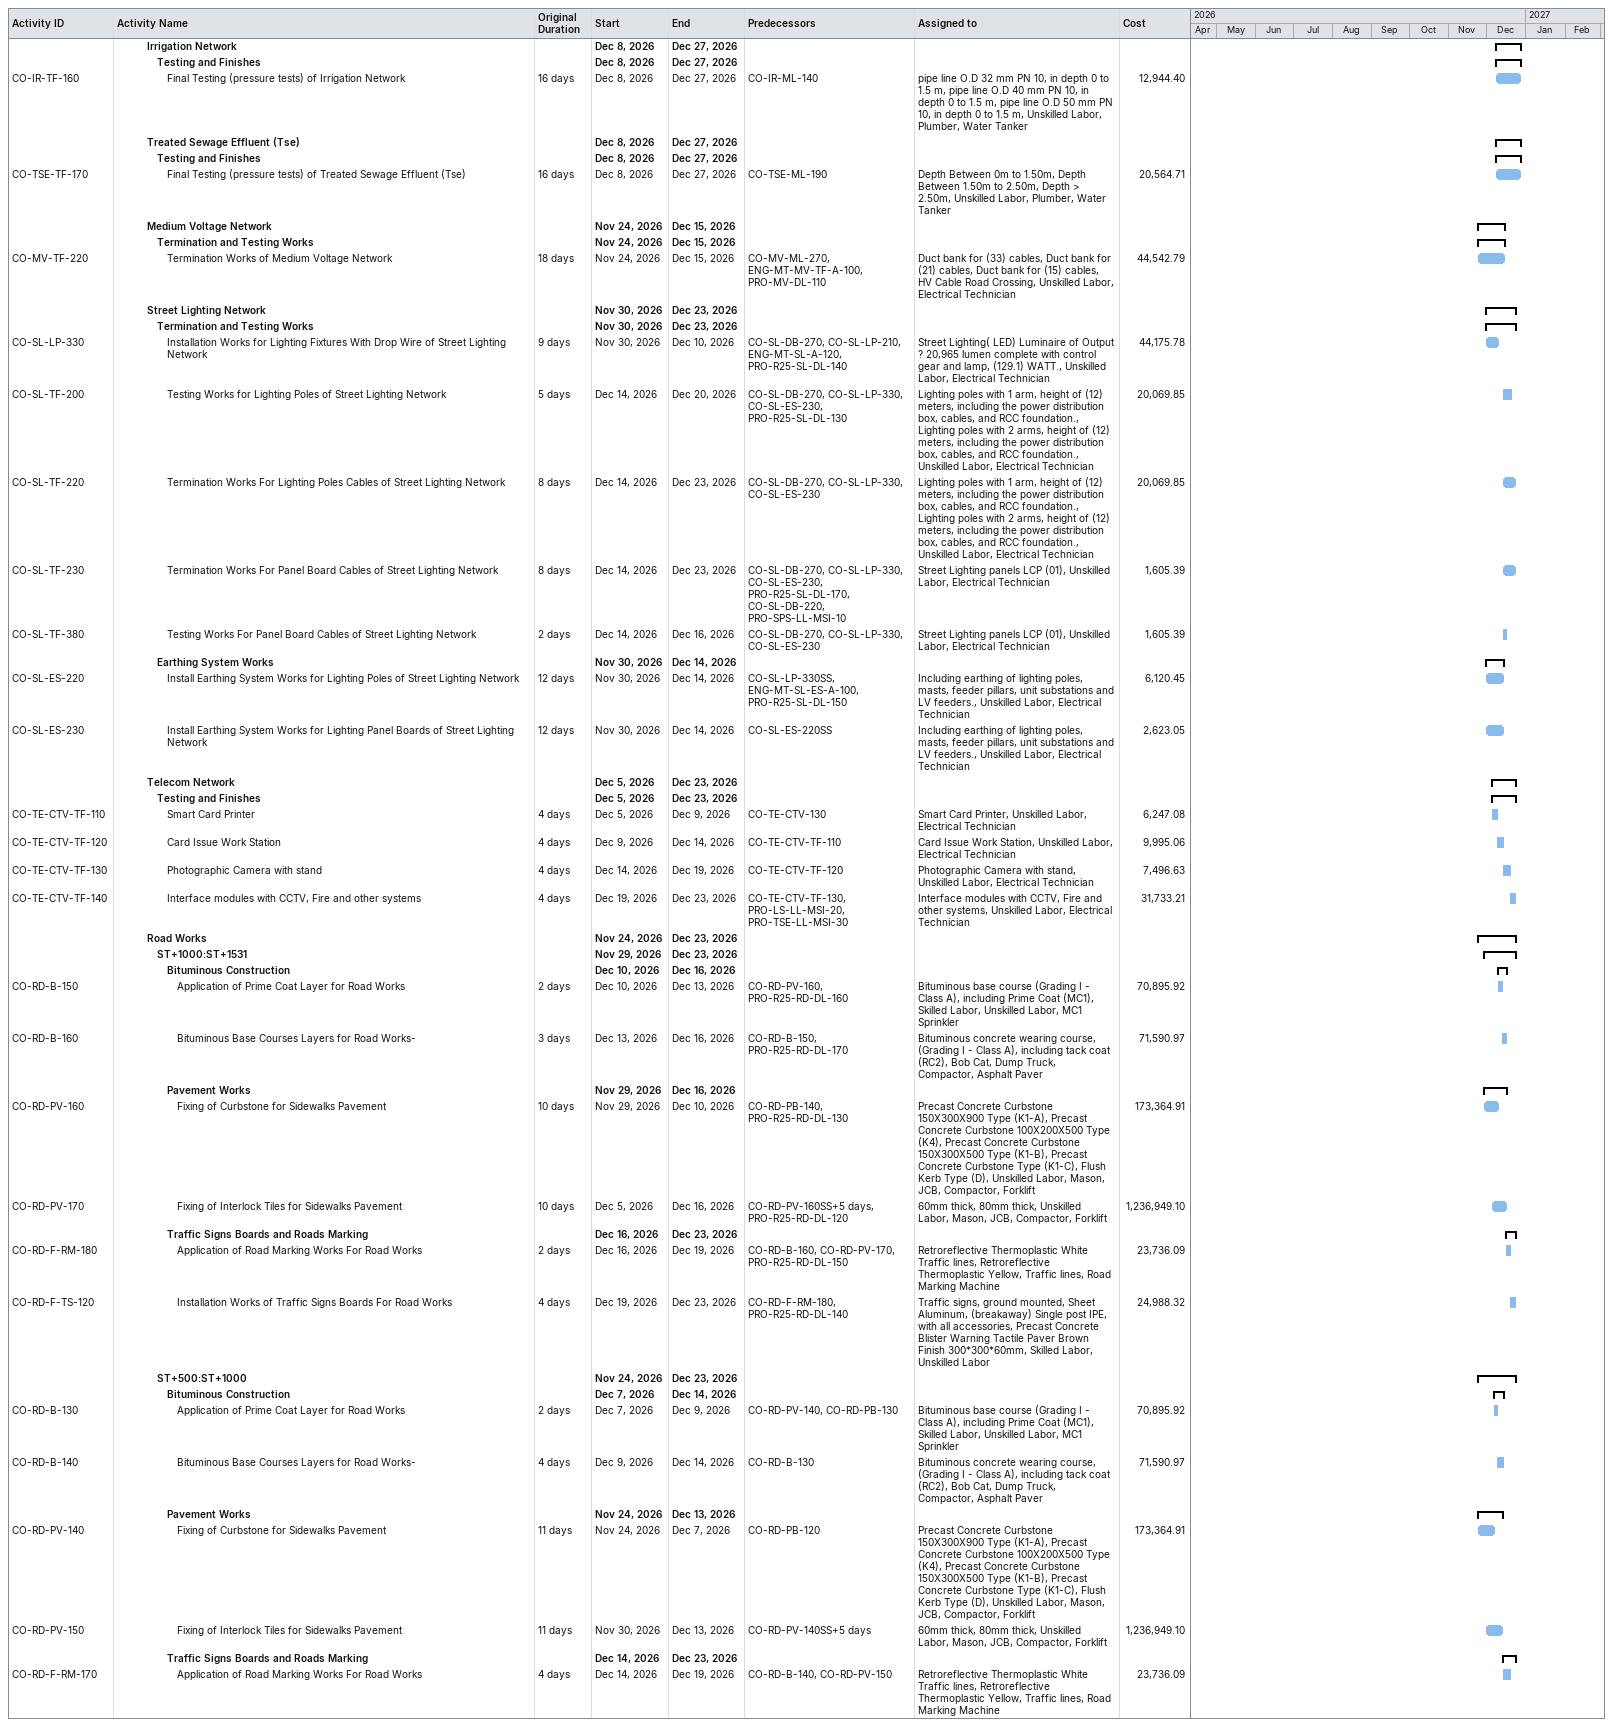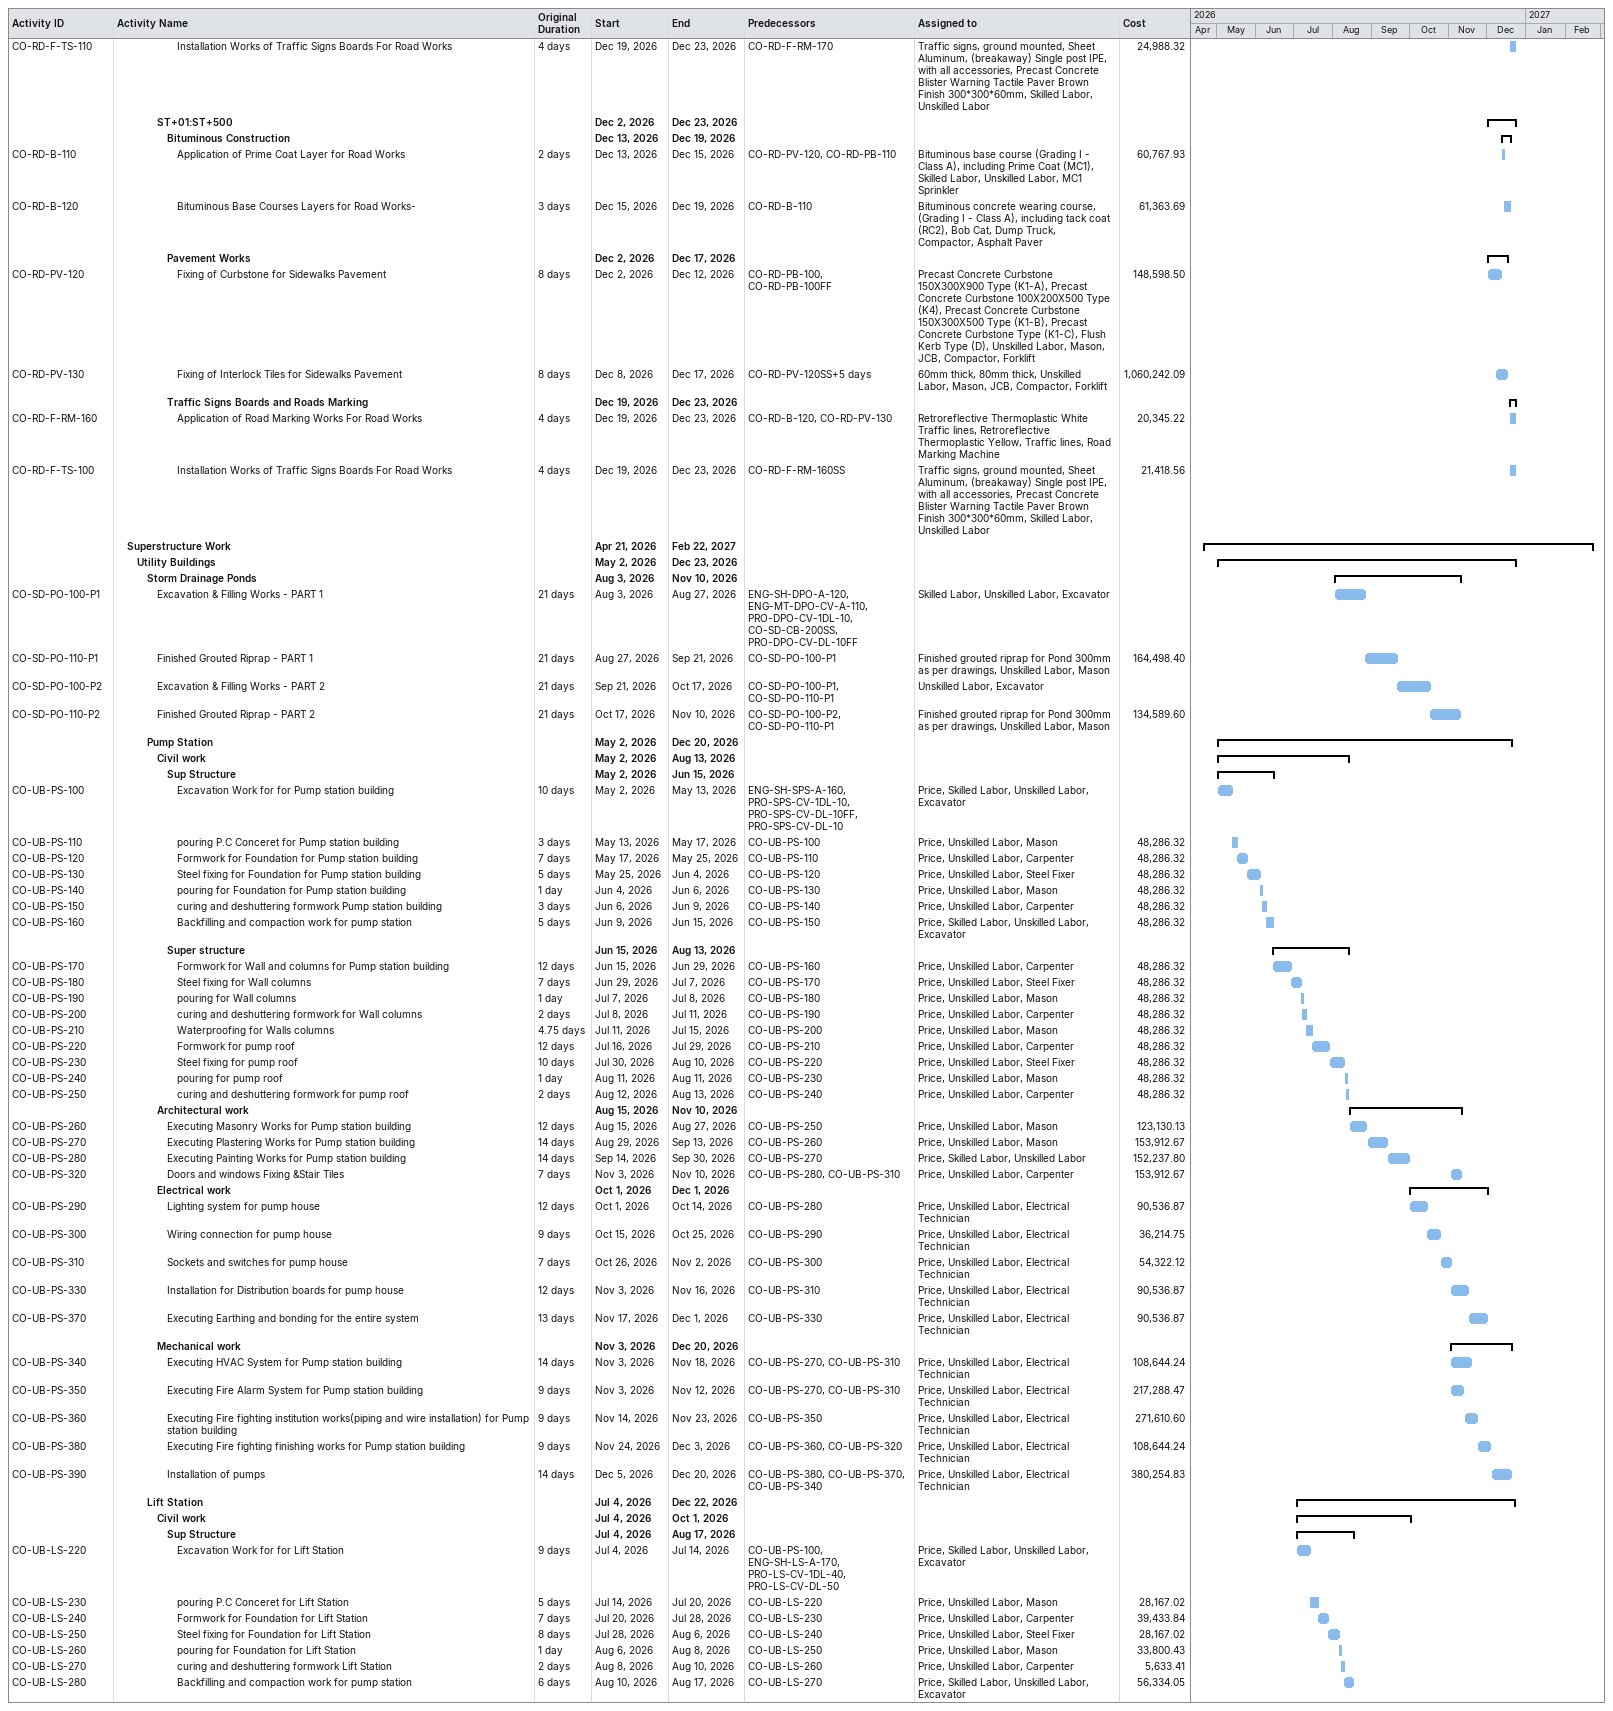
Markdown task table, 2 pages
| ID | Level | Task | Original duration | Start | Finish | Predecessors | Resources | Cost |
|---|---|---|---|---|---|---|---|---|
|  | 4 | **Irrigation Network** |  | 2026-12-08 | 2026-12-27 |  |  |  |
|  | 5 | **Testing and Finishes** |  | 2026-12-08 | 2026-12-27 |  |  |  |
| CO-IR-TF-160 | 6 | Final Testing (pressure tests) of Irrigation Network | 16d | 2026-12-08 | 2026-12-27 | CO-IR-ML-140 | pipe line O.D 32 mm PN 10, in depth 0 to 1.5 m, pipe line O.D 40 mm PN 10, in depth 0 to 1.5 m, pipe line O.D 50 mm PN 10, in depth 0 to 1.5 m, Unskilled Labor, Plumber, Water Tanker | 12944.40 |
|  | 4 | **Treated Sewage Effluent (Tse)** |  | 2026-12-08 | 2026-12-27 |  |  |  |
|  | 5 | **Testing and Finishes** |  | 2026-12-08 | 2026-12-27 |  |  |  |
| CO-TSE-TF-170 | 6 | Final Testing (pressure tests) of Treated Sewage Effluent (Tse) | 16d | 2026-12-08 | 2026-12-27 | CO-TSE-ML-190 | Depth Between 0m to 1.50m, Depth Between 1.50m to 2.50m, Depth > 2.50m, Unskilled Labor, Plumber, Water Tanker | 20564.71 |
|  | 4 | **Medium Voltage Network** |  | 2026-11-24 | 2026-12-15 |  |  |  |
|  | 5 | **Termination and Testing Works** |  | 2026-11-24 | 2026-12-15 |  |  |  |
| CO-MV-TF-220 | 6 | Termination Works of Medium Voltage Network | 18d | 2026-11-24 | 2026-12-15 | CO-MV-ML-270, ENG-MT-MV-TF-A-100, PRO-MV-DL-110 | Duct bank for (33) cables, Duct bank for (21) cables, Duct bank for (15) cables, HV Cable Road Crossing, Unskilled Labor, Electrical Technician | 44542.79 |
|  | 4 | **Street Lighting Network** |  | 2026-11-30 | 2026-12-23 |  |  |  |
|  | 5 | **Termination and Testing Works** |  | 2026-11-30 | 2026-12-23 |  |  |  |
| CO-SL-LP-330 | 6 | Installation Works for Lighting Fixtures With Drop Wire of Street Lighting Network | 9d | 2026-11-30 | 2026-12-10 | CO-SL-DB-270, CO-SL-LP-210, ENG-MT-SL-A-120, PRO-R25-SL-DL-140 | Street Lighting( LED) Luminaire of Output ? 20,965 lumen complete with control gear and lamp, (129.1) WATT., Unskilled Labor, Electrical Technician | 44175.78 |
| CO-SL-TF-200 | 6 | Testing Works for Lighting Poles of Street Lighting Network | 5d | 2026-12-14 | 2026-12-20 | CO-SL-DB-270, CO-SL-LP-330, CO-SL-ES-230, PRO-R25-SL-DL-130 | Lighting poles with 1 arm, height of (12) meters, including the power distribution box, cables, and RCC foundation., Lighting poles with 2 arms, height of (12) meters, including the power distribution box, cables, and RCC foundation., Unskilled Labor, Electrical Technician | 20069.85 |
| CO-SL-TF-220 | 6 | Termination Works For Lighting Poles Cables of Street Lighting Network | 8d | 2026-12-14 | 2026-12-23 | CO-SL-DB-270, CO-SL-LP-330, CO-SL-ES-230 | Lighting poles with 1 arm, height of (12) meters, including the power distribution box, cables, and RCC foundation., Lighting poles with 2 arms, height of (12) meters, including the power distribution box, cables, and RCC foundation., Unskilled Labor, Electrical Technician | 20069.85 |
| CO-SL-TF-230 | 6 | Termination Works For Panel Board Cables of Street Lighting Network | 8d | 2026-12-14 | 2026-12-23 | CO-SL-DB-270, CO-SL-LP-330, CO-SL-ES-230, PRO-R25-SL-DL-170, CO-SL-DB-220, PRO-SPS-LL-MSI-10 | Street Lighting panels LCP (01), Unskilled Labor, Electrical Technician | 1605.39 |
| CO-SL-TF-380 | 6 | Testing Works For Panel Board Cables of Street Lighting Network | 2d | 2026-12-14 | 2026-12-16 | CO-SL-DB-270, CO-SL-LP-330, CO-SL-ES-230 | Street Lighting panels LCP (01), Unskilled Labor, Electrical Technician | 1605.39 |
|  | 5 | **Earthing System Works** |  | 2026-11-30 | 2026-12-14 |  |  |  |
| CO-SL-ES-220 | 6 | Install Earthing System Works for Lighting Poles of Street Lighting Network | 12d | 2026-11-30 | 2026-12-14 | CO-SL-LP-330SS, ENG-MT-SL-ES-A-100, PRO-R25-SL-DL-150 | Including earthing of lighting poles, masts, feeder pillars, unit substations and LV feeders., Unskilled Labor, Electrical Technician | 6120.45 |
| CO-SL-ES-230 | 6 | Install Earthing System Works for Lighting Panel Boards of Street Lighting Network | 12d | 2026-11-30 | 2026-12-14 | CO-SL-ES-220SS | Including earthing of lighting poles, masts, feeder pillars, unit substations and LV feeders., Unskilled Labor, Electrical Technician | 2623.05 |
|  | 4 | **Telecom Network** |  | 2026-12-05 | 2026-12-23 |  |  |  |
|  | 5 | **Testing and Finishes** |  | 2026-12-05 | 2026-12-23 |  |  |  |
| CO-TE-CTV-TF-110 | 6 | Smart Card Printer | 4d | 2026-12-05 | 2026-12-09 | CO-TE-CTV-130 | Smart Card Printer, Unskilled Labor, Electrical Technician | 6247.08 |
| CO-TE-CTV-TF-120 | 6 | Card Issue Work Station | 4d | 2026-12-09 | 2026-12-14 | CO-TE-CTV-TF-110 | Card Issue Work Station, Unskilled Labor, Electrical Technician | 9995.06 |
| CO-TE-CTV-TF-130 | 6 | Photographic Camera with stand | 4d | 2026-12-14 | 2026-12-19 | CO-TE-CTV-TF-120 | Photographic Camera with stand, Unskilled Labor, Electrical Technician | 7496.63 |
| CO-TE-CTV-TF-140 | 6 | Interface modules with CCTV, Fire and other systems | 4d | 2026-12-19 | 2026-12-23 | CO-TE-CTV-TF-130, PRO-LS-LL-MSI-20, PRO-TSE-LL-MSI-30 | Interface modules with CCTV, Fire and other systems, Unskilled Labor, Electrical Technician | 31733.21 |
|  | 4 | **Road Works** |  | 2026-11-24 | 2026-12-23 |  |  |  |
|  | 5 | **ST+1000:ST+1531** |  | 2026-11-29 | 2026-12-23 |  |  |  |
|  | 6 | **Bituminous Construction** |  | 2026-12-10 | 2026-12-16 |  |  |  |
| CO-RD-B-150 | 7 | Application of Prime Coat Layer for Road Works | 2d | 2026-12-10 | 2026-12-13 | CO-RD-PV-160, PRO-R25-RD-DL-160 | Bituminous base course (Grading I - Class A), including Prime Coat (MC1), Skilled Labor, Unskilled Labor, MC1 Sprinkler | 70895.92 |
| CO-RD-B-160 | 7 | Bituminous Base Courses Layers for Road Works- | 3d | 2026-12-13 | 2026-12-16 | CO-RD-B-150, PRO-R25-RD-DL-170 | Bituminous concrete wearing course, (Grading I - Class A), including tack coat (RC2), Bob Cat, Dump Truck, Compactor, Asphalt Paver | 71590.97 |
|  | 6 | **Pavement Works** |  | 2026-11-29 | 2026-12-16 |  |  |  |
| CO-RD-PV-160 | 7 | Fixing of Curbstone for Sidewalks Pavement | 10d | 2026-11-29 | 2026-12-10 | CO-RD-PB-140, PRO-R25-RD-DL-130 | Precast Concrete Curbstone 150X300X900 Type (K1-A), Precast Concrete Curbstone 100X200X500 Type (K4), Precast Concrete Curbstone 150X300X500 Type (K1-B), Precast Concrete Curbstone Type (K1-C), Flush Kerb Type (D), Unskilled Labor, Mason, JCB, Compactor, Forklift | 173364.91 |
| CO-RD-PV-170 | 7 | Fixing of Interlock Tiles for Sidewalks Pavement | 10d | 2026-12-05 | 2026-12-16 | CO-RD-PV-160SS+5d, PRO-R25-RD-DL-120 | 60mm thick, 80mm thick, Unskilled Labor, Mason, JCB, Compactor, Forklift | 1236949.10 |
|  | 6 | **Traffic Signs Boards and Roads Marking** |  | 2026-12-16 | 2026-12-23 |  |  |  |
| CO-RD-F-RM-180 | 7 | Application of Road Marking Works For Road Works | 2d | 2026-12-16 | 2026-12-19 | CO-RD-B-160, CO-RD-PV-170, PRO-R25-RD-DL-150 | Retroreflective Thermoplastic White Traffic lines, Retroreflective Thermoplastic Yellow, Traffic lines, Road Marking Machine | 23736.09 |
| CO-RD-F-TS-120 | 7 | Installation Works of Traffic Signs Boards For Road Works | 4d | 2026-12-19 | 2026-12-23 | CO-RD-F-RM-180, PRO-R25-RD-DL-140 | Traffic signs, ground mounted, Sheet Aluminum, (breakaway) Single post IPE, with all accessories, Precast Concrete Blister Warning Tactile Paver Brown Finish 300*300*60mm, Skilled Labor, Unskilled Labor | 24988.32 |
|  | 5 | **ST+500:ST+1000** |  | 2026-11-24 | 2026-12-23 |  |  |  |
|  | 6 | **Bituminous Construction** |  | 2026-12-07 | 2026-12-14 |  |  |  |
| CO-RD-B-130 | 7 | Application of Prime Coat Layer for Road Works | 2d | 2026-12-07 | 2026-12-09 | CO-RD-PV-140, CO-RD-PB-130 | Bituminous base course (Grading I - Class A), including Prime Coat (MC1), Skilled Labor, Unskilled Labor, MC1 Sprinkler | 70895.92 |
| CO-RD-B-140 | 7 | Bituminous Base Courses Layers for Road Works- | 4d | 2026-12-09 | 2026-12-14 | CO-RD-B-130 | Bituminous concrete wearing course, (Grading I - Class A), including tack coat (RC2), Bob Cat, Dump Truck, Compactor, Asphalt Paver | 71590.97 |
|  | 6 | **Pavement Works** |  | 2026-11-24 | 2026-12-13 |  |  |  |
| CO-RD-PV-140 | 7 | Fixing of Curbstone for Sidewalks Pavement | 11d | 2026-11-24 | 2026-12-07 | CO-RD-PB-120 | Precast Concrete Curbstone 150X300X900 Type (K1-A), Precast Concrete Curbstone 100X200X500 Type (K4), Precast Concrete Curbstone 150X300X500 Type (K1-B), Precast Concrete Curbstone Type (K1-C), Flush Kerb Type (D), Unskilled Labor, Mason, JCB, Compactor, Forklift | 173364.91 |
| CO-RD-PV-150 | 7 | Fixing of Interlock Tiles for Sidewalks Pavement | 11d | 2026-11-30 | 2026-12-13 | CO-RD-PV-140SS+5d | 60mm thick, 80mm thick, Unskilled Labor, Mason, JCB, Compactor, Forklift | 1236949.10 |
|  | 6 | **Traffic Signs Boards and Roads Marking** |  | 2026-12-14 | 2026-12-23 |  |  |  |
| CO-RD-F-RM-170 | 7 | Application of Road Marking Works For Road Works | 4d | 2026-12-14 | 2026-12-19 | CO-RD-B-140, CO-RD-PV-150 | Retroreflective Thermoplastic White Traffic lines, Retroreflective Thermoplastic Yellow, Traffic lines, Road Marking Machine | 23736.09 |
| CO-RD-F-TS-110 | 7 | Installation Works of Traffic Signs Boards For Road Works | 4d | 2026-12-19 | 2026-12-23 | CO-RD-F-RM-170 | Traffic signs, ground mounted, Sheet Aluminum, (breakaway) Single post IPE, with all accessories, Precast Concrete Blister Warning Tactile Paver Brown Finish 300*300*60mm, Skilled Labor, Unskilled Labor | 24988.32 |
|  | 5 | **ST+01:ST+500** |  | 2026-12-02 | 2026-12-23 |  |  |  |
|  | 6 | **Bituminous Construction** |  | 2026-12-13 | 2026-12-19 |  |  |  |
| CO-RD-B-110 | 7 | Application of Prime Coat Layer for Road Works | 2d | 2026-12-13 | 2026-12-15 | CO-RD-PV-120, CO-RD-PB-110 | Bituminous base course (Grading I - Class A), including Prime Coat (MC1), Skilled Labor, Unskilled Labor, MC1 Sprinkler | 60767.93 |
| CO-RD-B-120 | 7 | Bituminous Base Courses Layers for Road Works- | 3d | 2026-12-15 | 2026-12-19 | CO-RD-B-110 | Bituminous concrete wearing course, (Grading I - Class A), including tack coat (RC2), Bob Cat, Dump Truck, Compactor, Asphalt Paver | 61363.69 |
|  | 6 | **Pavement Works** |  | 2026-12-02 | 2026-12-17 |  |  |  |
| CO-RD-PV-120 | 7 | Fixing of Curbstone for Sidewalks Pavement | 8d | 2026-12-02 | 2026-12-12 | CO-RD-PB-100, CO-RD-PB-100FF | Precast Concrete Curbstone 150X300X900 Type (K1-A), Precast Concrete Curbstone 100X200X500 Type (K4), Precast Concrete Curbstone 150X300X500 Type (K1-B), Precast Concrete Curbstone Type (K1-C), Flush Kerb Type (D), Unskilled Labor, Mason, JCB, Compactor, Forklift | 148598.50 |
| CO-RD-PV-130 | 7 | Fixing of Interlock Tiles for Sidewalks Pavement | 8d | 2026-12-08 | 2026-12-17 | CO-RD-PV-120SS+5d | 60mm thick, 80mm thick, Unskilled Labor, Mason, JCB, Compactor, Forklift | 1060242.09 |
|  | 6 | **Traffic Signs Boards and Roads Marking** |  | 2026-12-19 | 2026-12-23 |  |  |  |
| CO-RD-F-RM-160 | 7 | Application of Road Marking Works For Road Works | 4d | 2026-12-19 | 2026-12-23 | CO-RD-B-120, CO-RD-PV-130 | Retroreflective Thermoplastic White Traffic lines, Retroreflective Thermoplastic Yellow, Traffic lines, Road Marking Machine | 20345.22 |
| CO-RD-F-TS-100 | 7 | Installation Works of Traffic Signs Boards For Road Works | 4d | 2026-12-19 | 2026-12-23 | CO-RD-F-RM-160SS | Traffic signs, ground mounted, Sheet Aluminum, (breakaway) Single post IPE, with all accessories, Precast Concrete Blister Warning Tactile Paver Brown Finish 300*300*60mm, Skilled Labor, Unskilled Labor | 21418.56 |
|  | 2 | **Superstructure Work** |  | 2026-04-21 | 2027-02-22 |  |  |  |
|  | 3 | **Utility Buildings** |  | 2026-05-02 | 2026-12-23 |  |  |  |
|  | 4 | **Storm Drainage Ponds** |  | 2026-08-03 | 2026-11-10 |  |  |  |
| CO-SD-PO-100-P1 | 5 | Excavation & Filling Works - PART 1 | 21d | 2026-08-03 | 2026-08-27 | ENG-SH-DPO-A-120, ENG-MT-DPO-CV-A-110, PRO-DPO-CV-1DL-10, CO-SD-CB-200SS, PRO-DPO-CV-DL-10FF | Skilled Labor, Unskilled Labor, Excavator |  |
| CO-SD-PO-110-P1 | 5 | Finished Grouted Riprap - PART 1 | 21d | 2026-08-27 | 2026-09-21 | CO-SD-PO-100-P1 | Finished grouted riprap for Pond 300mm as per drawings, Unskilled Labor, Mason | 164498.40 |
| CO-SD-PO-100-P2 | 5 | Excavation & Filling Works - PART 2 | 21d | 2026-09-21 | 2026-10-17 | CO-SD-PO-100-P1, CO-SD-PO-110-P1 | Unskilled Labor, Excavator |  |
| CO-SD-PO-110-P2 | 5 | Finished Grouted Riprap - PART 2 | 21d | 2026-10-17 | 2026-11-10 | CO-SD-PO-100-P2, CO-SD-PO-110-P1 | Finished grouted riprap for Pond 300mm as per drawings, Unskilled Labor, Mason | 134589.60 |
|  | 4 | **Pump Station** |  | 2026-05-02 | 2026-12-20 |  |  |  |
|  | 5 | **Civil work** |  | 2026-05-02 | 2026-08-13 |  |  |  |
|  | 6 | **Sup Structure** |  | 2026-05-02 | 2026-06-15 |  |  |  |
| CO-UB-PS-100 | 7 | Excavation Work for for Pump station building | 10d | 2026-05-02 | 2026-05-13 | ENG-SH-SPS-A-160, PRO-SPS-CV-1DL-10, PRO-SPS-CV-DL-10FF, PRO-SPS-CV-DL-10 | Price, Skilled Labor, Unskilled Labor, Excavator |  |
| CO-UB-PS-110 | 7 | pouring P.C Conceret for Pump station building | 3d | 2026-05-13 | 2026-05-17 | CO-UB-PS-100 | Price, Unskilled Labor, Mason | 48286.32 |
| CO-UB-PS-120 | 7 | Formwork for Foundation for Pump station building | 7d | 2026-05-17 | 2026-05-25 | CO-UB-PS-110 | Price, Unskilled Labor, Carpenter | 48286.32 |
| CO-UB-PS-130 | 7 | Steel fixing for Foundation for Pump station building | 5d | 2026-05-25 | 2026-06-04 | CO-UB-PS-120 | Price, Unskilled Labor, Steel Fixer | 48286.32 |
| CO-UB-PS-140 | 7 | pouring for Foundation for Pump station building | 1d | 2026-06-04 | 2026-06-06 | CO-UB-PS-130 | Price, Unskilled Labor, Mason | 48286.32 |
| CO-UB-PS-150 | 7 | curing and deshuttering formwork Pump station building | 3d | 2026-06-06 | 2026-06-09 | CO-UB-PS-140 | Price, Unskilled Labor, Carpenter | 48286.32 |
| CO-UB-PS-160 | 7 | Backfilling and compaction work for pump station | 5d | 2026-06-09 | 2026-06-15 | CO-UB-PS-150 | Price, Skilled Labor, Unskilled Labor, Excavator | 48286.32 |
|  | 6 | **Super structure** |  | 2026-06-15 | 2026-08-13 |  |  |  |
| CO-UB-PS-170 | 7 | Formwork for Wall and columns for Pump station building | 12d | 2026-06-15 | 2026-06-29 | CO-UB-PS-160 | Price, Unskilled Labor, Carpenter | 48286.32 |
| CO-UB-PS-180 | 7 | Steel fixing for Wall columns | 7d | 2026-06-29 | 2026-07-07 | CO-UB-PS-170 | Price, Unskilled Labor, Steel Fixer | 48286.32 |
| CO-UB-PS-190 | 7 | pouring for Wall columns | 1d | 2026-07-07 | 2026-07-08 | CO-UB-PS-180 | Price, Unskilled Labor, Mason | 48286.32 |
| CO-UB-PS-200 | 7 | curing and deshuttering formwork for Wall columns | 2d | 2026-07-08 | 2026-07-11 | CO-UB-PS-190 | Price, Unskilled Labor, Carpenter | 48286.32 |
| CO-UB-PS-210 | 7 | Waterproofing for Walls columns | 4.75d | 2026-07-11 | 2026-07-15 | CO-UB-PS-200 | Price, Unskilled Labor, Mason | 48286.32 |
| CO-UB-PS-220 | 7 | Formwork for pump roof | 12d | 2026-07-16 | 2026-07-29 | CO-UB-PS-210 | Price, Unskilled Labor, Carpenter | 48286.32 |
| CO-UB-PS-230 | 7 | Steel fixing for pump roof | 10d | 2026-07-30 | 2026-08-10 | CO-UB-PS-220 | Price, Unskilled Labor, Steel Fixer | 48286.32 |
| CO-UB-PS-240 | 7 | pouring for pump roof | 1d | 2026-08-11 | 2026-08-11 | CO-UB-PS-230 | Price, Unskilled Labor, Mason | 48286.32 |
| CO-UB-PS-250 | 7 | curing and deshuttering formwork for pump roof | 2d | 2026-08-12 | 2026-08-13 | CO-UB-PS-240 | Price, Unskilled Labor, Carpenter | 48286.32 |
|  | 5 | **Architectural work** |  | 2026-08-15 | 2026-11-10 |  |  |  |
| CO-UB-PS-260 | 6 | Executing Masonry Works for Pump station building | 12d | 2026-08-15 | 2026-08-27 | CO-UB-PS-250 | Price, Unskilled Labor, Mason | 123130.13 |
| CO-UB-PS-270 | 6 | Executing Plastering Works for Pump station building | 14d | 2026-08-29 | 2026-09-13 | CO-UB-PS-260 | Price, Unskilled Labor, Mason | 153912.67 |
| CO-UB-PS-280 | 6 | Executing Painting Works for Pump station building | 14d | 2026-09-14 | 2026-09-30 | CO-UB-PS-270 | Price, Skilled Labor, Unskilled Labor | 152237.80 |
| CO-UB-PS-320 | 6 | Doors and windows Fixing &Stair Tiles | 7d | 2026-11-03 | 2026-11-10 | CO-UB-PS-280, CO-UB-PS-310 | Price, Unskilled Labor, Carpenter | 153912.67 |
|  | 5 | **Electrical work** |  | 2026-10-01 | 2026-12-01 |  |  |  |
| CO-UB-PS-290 | 6 | Lighting system for pump house | 12d | 2026-10-01 | 2026-10-14 | CO-UB-PS-280 | Price, Unskilled Labor, Electrical Technician | 90536.87 |
| CO-UB-PS-300 | 6 | Wiring connection for pump house | 9d | 2026-10-15 | 2026-10-25 | CO-UB-PS-290 | Price, Unskilled Labor, Electrical Technician | 36214.75 |
| CO-UB-PS-310 | 6 | Sockets and switches for pump house | 7d | 2026-10-26 | 2026-11-02 | CO-UB-PS-300 | Price, Unskilled Labor, Electrical Technician | 54322.12 |
| CO-UB-PS-330 | 6 | Installation for Distribution boards for pump house | 12d | 2026-11-03 | 2026-11-16 | CO-UB-PS-310 | Price, Unskilled Labor, Electrical Technician | 90536.87 |
| CO-UB-PS-370 | 6 | Executing Earthing and bonding for the entire system | 13d | 2026-11-17 | 2026-12-01 | CO-UB-PS-330 | Price, Unskilled Labor, Electrical Technician | 90536.87 |
|  | 5 | **Mechanical work** |  | 2026-11-03 | 2026-12-20 |  |  |  |
| CO-UB-PS-340 | 6 | Executing HVAC System for Pump station building | 14d | 2026-11-03 | 2026-11-18 | CO-UB-PS-270, CO-UB-PS-310 | Price, Unskilled Labor, Electrical Technician | 108644.24 |
| CO-UB-PS-350 | 6 | Executing Fire Alarm System for Pump station building | 9d | 2026-11-03 | 2026-11-12 | CO-UB-PS-270, CO-UB-PS-310 | Price, Unskilled Labor, Electrical Technician | 217288.47 |
| CO-UB-PS-360 | 6 | Executing Fire fighting institution works(piping and wire installation) for Pump station building | 9d | 2026-11-14 | 2026-11-23 | CO-UB-PS-350 | Price, Unskilled Labor, Electrical Technician | 271610.60 |
| CO-UB-PS-380 | 6 | Executing Fire fighting finishing works for Pump station building | 9d | 2026-11-24 | 2026-12-03 | CO-UB-PS-360, CO-UB-PS-320 | Price, Unskilled Labor, Electrical Technician | 108644.24 |
| CO-UB-PS-390 | 6 | Installation of pumps | 14d | 2026-12-05 | 2026-12-20 | CO-UB-PS-380, CO-UB-PS-370, CO-UB-PS-340 | Price, Unskilled Labor, Electrical Technician | 380254.83 |
|  | 4 | **Lift Station** |  | 2026-07-04 | 2026-12-22 |  |  |  |
|  | 5 | **Civil work** |  | 2026-07-04 | 2026-10-01 |  |  |  |
|  | 6 | **Sup Structure** |  | 2026-07-04 | 2026-08-17 |  |  |  |
| CO-UB-LS-220 | 7 | Excavation Work for for Lift Station | 9d | 2026-07-04 | 2026-07-14 | CO-UB-PS-100, ENG-SH-LS-A-170, PRO-LS-CV-1DL-40, PRO-LS-CV-DL-50 | Price, Skilled Labor, Unskilled Labor, Excavator |  |
| CO-UB-LS-230 | 7 | pouring P.C Conceret for Lift Station | 5d | 2026-07-14 | 2026-07-20 | CO-UB-LS-220 | Price, Unskilled Labor, Mason | 28167.02 |
| CO-UB-LS-240 | 7 | Formwork for Foundation for Lift Station | 7d | 2026-07-20 | 2026-07-28 | CO-UB-LS-230 | Price, Unskilled Labor, Carpenter | 39433.84 |
| CO-UB-LS-250 | 7 | Steel fixing for Foundation for Lift Station | 8d | 2026-07-28 | 2026-08-06 | CO-UB-LS-240 | Price, Unskilled Labor, Steel Fixer | 28167.02 |
| CO-UB-LS-260 | 7 | pouring for Foundation for Lift Station | 1d | 2026-08-06 | 2026-08-08 | CO-UB-LS-250 | Price, Unskilled Labor, Mason | 33800.43 |
| CO-UB-LS-270 | 7 | curing and deshuttering formwork Lift Station | 2d | 2026-08-08 | 2026-08-10 | CO-UB-LS-260 | Price, Unskilled Labor, Carpenter | 5633.41 |
| CO-UB-LS-280 | 7 | Backfilling and compaction work for pump station | 6d | 2026-08-10 | 2026-08-17 | CO-UB-LS-270 | Price, Skilled Labor, Unskilled Labor, Excavator | 56334.05 |
